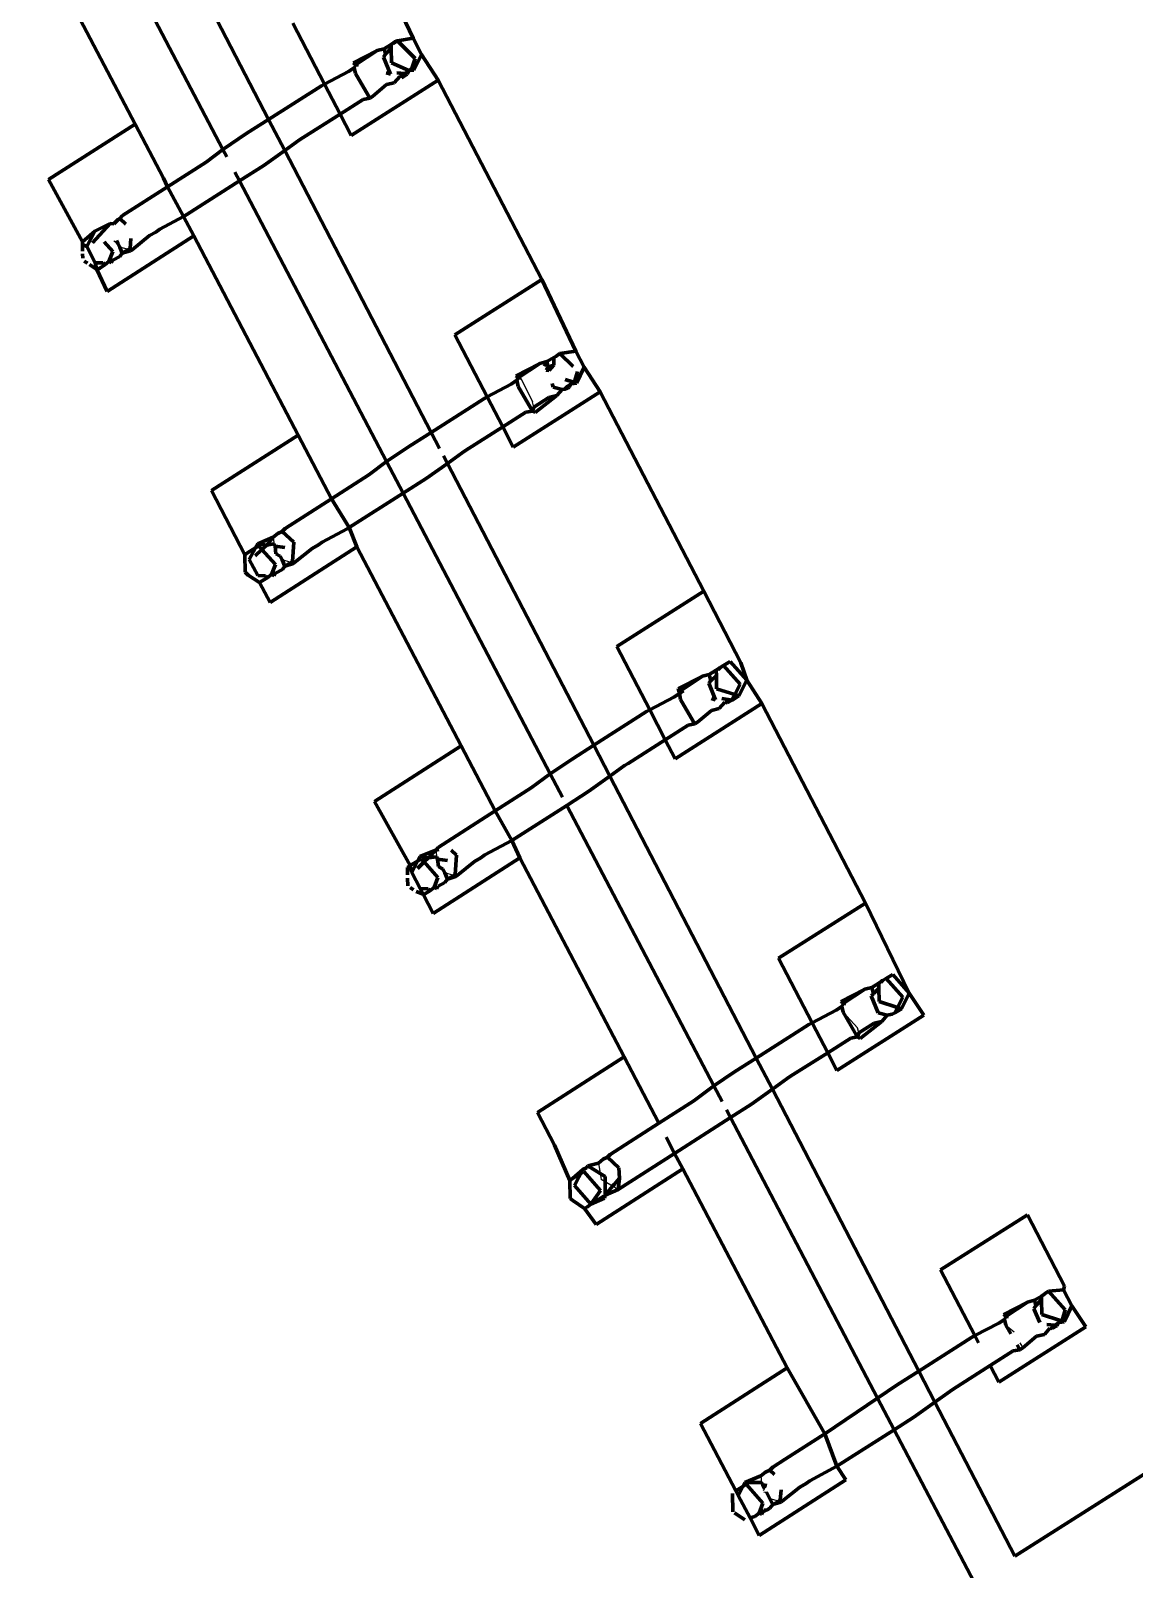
# Model space of a CAD drawing. Header units: millimetres. Extents: x 4307 to 31003, y 2809 to 20009.
# Drawn here: x 10347.15 to 10363.33, y 8554.25 to 8576.82 of the extents above; entities that cross this region are included whole.
import ezdxf

# ---------------------------------------------------------------- set-up
doc = ezdxf.new("R2010")
doc.units = ezdxf.units.MM
doc.layers.add('ProfileEdges', color=7, linetype='Continuous')

msp = doc.modelspace()

# ---------------------------------------------------------------- linework, layer by layer
for p, q in [((10352.102, 8575.861), (10352.16, 8575.854)), ((10348.424, 8573.698), (10348.364, 8573.733)), ((10348.583, 8573.607), (10348.452, 8573.644)), ((10348.611, 8573.591), (10348.583, 8573.607)), ((10354.337, 8571.723), (10354.507, 8571.373)), ((10354.525, 8571.296), (10354.507, 8571.373)), ((10354.486, 8571.272), (10354.525, 8571.296)), ((10350.705, 8569.388), (10350.709, 8569.363)), ((10350.709, 8569.363), (10350.713, 8569.292)), ((10350.968, 8569.018), (10350.837, 8569.055)), ((10350.995, 8569.002), (10350.968, 8569.018)), ((10356.646, 8567.168), (10356.685, 8567.143)), ((10356.871, 8566.682), (10356.929, 8566.676)), ((10353.089, 8564.799), (10353.093, 8564.774)), ((10353.093, 8564.774), (10353.097, 8564.703)), ((10353.352, 8564.429), (10353.221, 8564.466)), ((10353.379, 8564.413), (10353.352, 8564.429)), ((10359.065, 8562.422), (10359.276, 8562.195)), ((10359.255, 8562.093), (10359.294, 8562.118)), ((10359.294, 8562.118), (10359.276, 8562.195)), ((10355.474, 8560.21), (10355.498, 8560.058)), ((10355.498, 8560.058), (10355.512, 8559.968)), ((10355.572, 8559.934), (10355.512, 8559.968)), ((10355.683, 8559.87), (10355.572, 8559.934)), ((10355.764, 8559.824), (10355.683, 8559.87)), ((10361.449, 8557.833), (10361.573, 8557.736)), ((10361.658, 8557.574), (10361.698, 8557.498)), ((10357.858, 8555.621), (10357.866, 8555.525)), ((10357.912, 8555.435), (10357.892, 8555.405)), ((10357.94, 8555.382), (10357.901, 8555.376)), ((10358.121, 8555.25), (10357.99, 8555.287)), ((10358.148, 8555.235), (10358.121, 8555.25))]:
    msp.add_line(p, q)
at = {"layer": 'ProfileEdges', "lineweight": 211}
for p, q in [((10427.128, 8596.113), (10361.584, 8554.444)), ((10348.489, 8579.65), (10350.636, 8575.516)), ((10349.967, 8575.076), (10347.809, 8579.193)), ((10348.679, 8575.449), (10347.148, 8578.37)), ((10352.268, 8577.738), (10352.758, 8576.706)), ((10351.457, 8576.035), (10350.993, 8576.928)), ((10352.231, 8576.528), (10351.877, 8576.346)), ((10352.231, 8576.528), (10351.916, 8576.322)), ((10352.332, 8576.554), (10352.231, 8576.528)), ((10352.332, 8576.554), (10352.434, 8576.616)), ((10352.352, 8576.476), (10352.332, 8576.554)), ((10352.435, 8576.562), (10352.352, 8576.476)), ((10352.489, 8576.653), (10352.434, 8576.616)), ((10352.435, 8576.562), (10352.434, 8576.616)), ((10352.439, 8576.345), (10352.435, 8576.562)), ((10352.463, 8576.629), (10352.526, 8576.671)), ((10352.526, 8576.671), (10352.489, 8576.653)), ((10352.758, 8576.706), (10352.526, 8576.671)), ((10352.785, 8576.412), (10352.526, 8576.671)), ((10352.881, 8576.47), (10352.758, 8576.706)), ((10351.877, 8576.346), (10351.916, 8576.322)), ((10351.916, 8576.322), (10351.893, 8576.274)), ((10351.953, 8576.312), (10351.916, 8576.322)), ((10352.352, 8576.476), (10352.324, 8576.428)), ((10352.425, 8576.181), (10352.324, 8576.428)), ((10352.439, 8576.345), (10352.695, 8576.234)), ((10352.785, 8576.412), (10352.739, 8576.262)), ((10352.881, 8576.47), (10352.767, 8576.239)), ((10352.881, 8576.47), (10353.123, 8576.094)), ((10351.457, 8576.035), (10351.809, 8576.221)), ((10351.893, 8576.274), (10351.809, 8576.221)), ((10353.123, 8576.094), (10351.848, 8575.283)), ((10351.912, 8576.19), (10351.893, 8576.274)), ((10351.912, 8576.19), (10352.102, 8575.861)), ((10352.363, 8576.202), (10352.425, 8576.181)), ((10352.559, 8576.146), (10352.478, 8576.055)), ((10352.638, 8576.188), (10352.516, 8576.2)), ((10352.667, 8576.179), (10352.559, 8576.146)), ((10352.587, 8576.128), (10352.667, 8576.179)), ((10352.695, 8576.234), (10352.638, 8576.188)), ((10352.667, 8576.179), (10352.638, 8576.188)), ((10352.695, 8576.234), (10352.667, 8576.179)), ((10352.739, 8576.262), (10352.695, 8576.234)), ((10352.695, 8576.234), (10352.767, 8576.239)), ((10353.123, 8576.094), (10354.643, 8573.167)), ((10351.41, 8576.009), (10350.636, 8575.516)), ((10351.41, 8576.009), (10351.457, 8576.035)), ((10351.685, 8575.596), (10351.457, 8576.035)), ((10352.102, 8575.861), (10352.121, 8575.828)), ((10352.121, 8575.828), (10352.16, 8575.854)), ((10352.365, 8576.028), (10352.16, 8575.854)), ((10352.365, 8576.028), (10352.478, 8576.055)), ((10352.023, 8575.811), (10351.685, 8575.596)), ((10352.121, 8575.828), (10352.023, 8575.811)), ((10348.679, 8575.449), (10347.407, 8574.633)), ((10349.095, 8574.656), (10348.679, 8575.449)), ((10350.636, 8575.516), (10350.318, 8575.314)), ((10350.636, 8575.516), (10350.873, 8575.06)), ((10351.685, 8575.596), (10351.141, 8575.251)), ((10351.848, 8575.283), (10351.685, 8575.596)), ((10350.318, 8575.314), (10349.967, 8575.076)), ((10350.873, 8575.06), (10351.09, 8575.217)), ((10351.141, 8575.251), (10351.09, 8575.217)), ((10349.967, 8575.076), (10349.722, 8574.891)), ((10350.023, 8574.969), (10349.967, 8575.076)), ((10350.565, 8574.841), (10350.873, 8575.06)), ((10350.873, 8575.06), (10353.021, 8570.927)), ((10349.722, 8574.891), (10349.152, 8574.527)), ((10350.209, 8574.614), (10350.141, 8574.745)), ((10350.565, 8574.841), (10350.209, 8574.614)), ((10347.904, 8573.721), (10347.407, 8574.633)), ((10349.152, 8574.527), (10348.493, 8574.105)), ((10349.095, 8574.656), (10349.152, 8574.527)), ((10349.152, 8574.527), (10349.389, 8574.094)), ((10350.209, 8574.614), (10349.435, 8574.12)), ((10352.368, 8570.497), (10350.209, 8574.614)), ((10348.43, 8574.047), (10348.364, 8573.987)), ((10348.43, 8574.047), (10348.453, 8574.062)), ((10348.493, 8574.105), (10348.453, 8574.062)), ((10348.543, 8573.978), (10348.453, 8574.062)), ((10349.039, 8573.907), (10349.389, 8574.094)), ((10349.389, 8574.094), (10349.435, 8574.12)), ((10349.389, 8574.094), (10349.539, 8573.809)), ((10348.085, 8573.876), (10347.904, 8573.721)), ((10347.969, 8573.651), (10348.085, 8573.876)), ((10348.054, 8573.707), (10348.314, 8573.989)), ((10348.085, 8573.876), (10348.314, 8573.989)), ((10348.314, 8573.989), (10348.364, 8573.987)), ((10348.89, 8573.813), (10348.633, 8573.606)), ((10348.982, 8573.865), (10348.89, 8573.813)), ((10349.039, 8573.907), (10348.982, 8573.865)), ((10347.905, 8573.684), (10347.904, 8573.721)), ((10347.907, 8573.582), (10347.905, 8573.684)), ((10347.969, 8573.651), (10347.905, 8573.684)), ((10347.969, 8573.651), (10348.092, 8573.415)), ((10348.351, 8573.577), (10348.224, 8573.72)), ((10348.267, 8572.993), (10349.539, 8573.809)), ((10348.424, 8573.698), (10348.403, 8573.739)), ((10348.452, 8573.644), (10348.424, 8573.698)), ((10348.452, 8573.644), (10348.49, 8573.553)), ((10348.49, 8573.553), (10348.583, 8573.607)), ((10348.49, 8573.553), (10348.611, 8573.591)), ((10348.583, 8573.607), (10348.604, 8573.623)), ((10348.604, 8573.623), (10348.617, 8573.771)), ((10348.611, 8573.591), (10348.604, 8573.623)), ((10348.633, 8573.606), (10348.611, 8573.591)), ((10349.539, 8573.809), (10351.07, 8570.888)), ((10347.909, 8573.483), (10347.908, 8573.543)), ((10347.933, 8573.437), (10347.978, 8573.406)), ((10348.007, 8573.387), (10348.117, 8573.313)), ((10348.206, 8573.413), (10348.092, 8573.415)), ((10348.117, 8573.313), (10348.092, 8573.415)), ((10348.232, 8573.384), (10348.16, 8573.336)), ((10348.232, 8573.384), (10348.206, 8573.413)), ((10348.232, 8573.384), (10348.295, 8573.431)), ((10348.295, 8573.431), (10348.351, 8573.577)), ((10348.353, 8573.45), (10348.295, 8573.431)), ((10348.295, 8573.431), (10348.333, 8573.411)), ((10348.353, 8573.45), (10348.333, 8573.411)), ((10348.353, 8573.45), (10348.453, 8573.505)), ((10348.49, 8573.553), (10348.453, 8573.505)), ((10348.117, 8573.313), (10348.16, 8573.336)), ((10348.267, 8572.993), (10348.117, 8573.313)), ((10353.368, 8572.356), (10354.643, 8573.167)), ((10354.643, 8573.167), (10355.142, 8572.117)), ((10353.841, 8571.446), (10353.368, 8572.356)), ((10354.819, 8572.027), (10354.717, 8571.964)), ((10354.847, 8572.04), (10354.819, 8572.027)), ((10354.821, 8571.913), (10354.819, 8572.027)), ((10354.847, 8572.04), (10354.91, 8572.081)), ((10355.142, 8572.117), (10354.91, 8572.081)), ((10355.106, 8571.894), (10354.91, 8572.081)), ((10355.265, 8571.881), (10355.142, 8572.117)), ((10354.615, 8571.939), (10354.261, 8571.757)), ((10354.301, 8571.733), (10354.615, 8571.939)), ((10354.717, 8571.964), (10354.615, 8571.939)), ((10354.678, 8571.897), (10354.717, 8571.964)), ((10354.736, 8571.886), (10354.708, 8571.839)), ((10354.75, 8571.832), (10354.708, 8571.839)), ((10354.717, 8571.964), (10354.736, 8571.886)), ((10354.821, 8571.913), (10354.736, 8571.886)), ((10354.736, 8571.886), (10354.75, 8571.832)), ((10354.821, 8571.913), (10354.75, 8571.832)), ((10355.123, 8571.673), (10355.168, 8571.82)), ((10355.265, 8571.881), (10355.151, 8571.65)), ((10355.265, 8571.881), (10355.498, 8571.523)), ((10353.841, 8571.446), (10354.193, 8571.632)), ((10354.193, 8571.632), (10354.276, 8571.692)), ((10354.301, 8571.733), (10354.261, 8571.757)), ((10354.301, 8571.733), (10354.276, 8571.692)), ((10354.276, 8571.692), (10354.296, 8571.6)), ((10354.296, 8571.6), (10354.486, 8571.272)), ((10354.301, 8571.733), (10354.337, 8571.723)), ((10354.797, 8571.641), (10354.809, 8571.592)), ((10354.944, 8571.557), (10354.809, 8571.592)), ((10354.862, 8571.466), (10354.944, 8571.557)), ((10354.982, 8571.561), (10354.944, 8571.557)), ((10355.022, 8571.599), (10354.982, 8571.561)), ((10354.982, 8571.561), (10355.051, 8571.59)), ((10354.984, 8571.704), (10355.092, 8571.669)), ((10355.076, 8571.638), (10355.022, 8571.599)), ((10355.051, 8571.59), (10355.022, 8571.599)), ((10355.051, 8571.59), (10355.076, 8571.638)), ((10355.123, 8571.673), (10355.076, 8571.638)), ((10355.151, 8571.65), (10355.076, 8571.638)), ((10355.092, 8571.669), (10355.123, 8571.673)), ((10355.123, 8571.673), (10355.151, 8571.65)), ((10353.794, 8571.42), (10353.021, 8570.927)), ((10353.794, 8571.42), (10353.841, 8571.446)), ((10353.841, 8571.446), (10354.07, 8571.007)), ((10355.498, 8571.523), (10354.223, 8570.712)), ((10354.749, 8571.438), (10354.525, 8571.296)), ((10354.544, 8571.216), (10354.862, 8571.466)), ((10354.749, 8571.438), (10354.862, 8571.466)), ((10357.018, 8568.596), (10355.498, 8571.523)), ((10354.407, 8571.221), (10354.07, 8571.007)), ((10354.505, 8571.239), (10354.407, 8571.221)), ((10354.486, 8571.272), (10354.505, 8571.239)), ((10354.525, 8571.296), (10354.505, 8571.239)), ((10354.505, 8571.239), (10354.544, 8571.216)), ((10351.07, 8570.888), (10349.798, 8570.072)), ((10351.56, 8569.953), (10351.07, 8570.888)), ((10353.021, 8570.927), (10352.703, 8570.725)), ((10353.021, 8570.927), (10353.143, 8570.691)), ((10354.07, 8571.007), (10353.525, 8570.662)), ((10354.223, 8570.712), (10354.07, 8571.007)), ((10352.703, 8570.725), (10352.368, 8570.497)), ((10353.525, 8570.662), (10353.474, 8570.628)), ((10352.368, 8570.497), (10352.106, 8570.302)), ((10352.61, 8570.035), (10352.368, 8570.497)), ((10352.949, 8570.252), (10353.258, 8570.471)), ((10353.201, 8570.581), (10353.258, 8570.471)), ((10353.258, 8570.471), (10353.474, 8570.628)), ((10353.258, 8570.471), (10355.405, 8566.338)), ((10352.106, 8570.302), (10351.56, 8569.953)), ((10352.949, 8570.252), (10352.61, 8570.035)), ((10350.288, 8569.132), (10349.798, 8570.072)), ((10352.61, 8570.035), (10351.82, 8569.53)), ((10354.768, 8565.919), (10352.61, 8570.035)), ((10350.878, 8569.515), (10351.56, 8569.953)), ((10351.56, 8569.953), (10351.82, 8569.53)), ((10351.791, 8569.514), (10351.82, 8569.53)), ((10351.82, 8569.53), (10351.93, 8569.248)), ((10350.705, 8569.388), (10350.476, 8569.292)), ((10350.611, 8569.274), (10350.705, 8569.388)), ((10350.705, 8569.388), (10350.774, 8569.444)), ((10350.774, 8569.444), (10350.837, 8569.473)), ((10350.837, 8569.473), (10350.878, 8569.515)), ((10351.007, 8569.316), (10350.837, 8569.473)), ((10350.988, 8569.034), (10351.007, 8569.316)), ((10351.423, 8569.318), (10351.367, 8569.276)), ((10351.423, 8569.318), (10351.791, 8569.514)), ((10350.328, 8569.162), (10350.288, 8569.132)), ((10350.294, 8568.875), (10350.288, 8569.132)), ((10350.328, 8569.162), (10350.444, 8569.232)), ((10350.353, 8569.061), (10350.444, 8569.232)), ((10350.438, 8569.118), (10350.539, 8569.209)), ((10350.444, 8569.232), (10350.476, 8569.292)), ((10350.444, 8569.232), (10350.492, 8569.263)), ((10350.476, 8569.292), (10350.611, 8569.274)), ((10350.492, 8569.263), (10350.539, 8569.209)), ((10350.539, 8569.209), (10350.611, 8569.274)), ((10350.539, 8569.209), (10350.735, 8568.987)), ((10350.611, 8569.274), (10350.713, 8569.292)), ((10351.93, 8569.248), (10350.658, 8568.432)), ((10350.713, 8569.292), (10350.731, 8569.258)), ((10350.731, 8569.258), (10350.874, 8569.238)), ((10350.743, 8569.147), (10350.731, 8569.258)), ((10350.808, 8569.109), (10350.743, 8569.147)), ((10350.837, 8569.055), (10350.808, 8569.109)), ((10351.274, 8569.224), (10351.018, 8569.016)), ((10351.367, 8569.276), (10351.274, 8569.224)), ((10353.461, 8566.328), (10351.93, 8569.248)), ((10350.294, 8568.875), (10350.338, 8568.834)), ((10350.353, 8569.061), (10350.476, 8568.826)), ((10350.679, 8568.842), (10350.735, 8568.987)), ((10350.738, 8568.861), (10350.679, 8568.842)), ((10350.738, 8568.861), (10350.717, 8568.822)), ((10350.738, 8568.861), (10350.838, 8568.916)), ((10350.837, 8569.055), (10350.874, 8568.964)), ((10350.874, 8568.964), (10350.838, 8568.916)), ((10350.874, 8568.964), (10350.968, 8569.018)), ((10350.874, 8568.964), (10350.995, 8569.002)), ((10350.968, 8569.018), (10350.988, 8569.034)), ((10350.995, 8569.002), (10350.988, 8569.034)), ((10351.018, 8569.016), (10350.995, 8569.002)), ((10350.502, 8568.724), (10350.338, 8568.834)), ((10350.59, 8568.824), (10350.476, 8568.826)), ((10350.544, 8568.747), (10350.502, 8568.724)), ((10350.658, 8568.432), (10350.502, 8568.724)), ((10350.616, 8568.795), (10350.544, 8568.747)), ((10350.616, 8568.795), (10350.59, 8568.824)), ((10350.616, 8568.795), (10350.679, 8568.842)), ((10350.717, 8568.822), (10350.679, 8568.842)), ((10355.743, 8567.785), (10357.018, 8568.596)), ((10357.018, 8568.596), (10357.563, 8567.547)), ((10356.226, 8566.857), (10355.743, 8567.785)), ((10357.309, 8567.507), (10357.257, 8567.475)), ((10357.407, 8567.567), (10357.309, 8567.507)), ((10357.309, 8567.507), (10357.553, 8567.234)), ((10357.649, 8567.292), (10357.407, 8567.567)), ((10357.563, 8567.547), (10357.649, 8567.292)), ((10356.646, 8567.168), (10356.999, 8567.349)), ((10356.685, 8567.143), (10356.999, 8567.349)), ((10357.101, 8567.375), (10356.999, 8567.349)), ((10357.092, 8567.25), (10357.124, 8567.282)), ((10357.101, 8567.375), (10357.203, 8567.438)), ((10357.101, 8567.375), (10357.124, 8567.282)), ((10357.124, 8567.282), (10357.204, 8567.363)), ((10357.257, 8567.475), (10357.203, 8567.438)), ((10357.203, 8567.438), (10357.204, 8567.363)), ((10357.204, 8567.363), (10357.208, 8567.167)), ((10357.257, 8567.475), (10357.232, 8567.45)), ((10357.535, 8567.061), (10357.649, 8567.292)), ((10357.649, 8567.292), (10357.873, 8566.951)), ((10356.226, 8566.857), (10356.578, 8567.042)), ((10356.662, 8567.096), (10356.578, 8567.042)), ((10356.662, 8567.096), (10356.646, 8567.168)), ((10356.685, 8567.143), (10356.662, 8567.096)), ((10356.721, 8567.134), (10356.662, 8567.096)), ((10356.68, 8567.011), (10356.662, 8567.096)), ((10357.092, 8567.25), (10357.193, 8567.003)), ((10357.208, 8567.167), (10357.476, 8567.08)), ((10357.436, 8567), (10357.476, 8567.08)), ((10357.436, 8567), (10357.535, 8567.061)), ((10357.476, 8567.08), (10357.553, 8567.234)), ((10357.476, 8567.08), (10357.535, 8567.061)), ((10356.178, 8566.831), (10355.405, 8566.338)), ((10356.178, 8566.831), (10356.226, 8566.857)), ((10356.454, 8566.418), (10356.226, 8566.857)), ((10357.873, 8566.951), (10356.598, 8566.141)), ((10356.68, 8567.011), (10356.871, 8566.682)), ((10357.134, 8566.849), (10356.929, 8566.676)), ((10357.132, 8567.024), (10357.193, 8567.003)), ((10357.134, 8566.849), (10357.246, 8566.877)), ((10357.328, 8566.968), (10357.246, 8566.877)), ((10357.436, 8567), (10357.285, 8567.022)), ((10357.361, 8566.961), (10357.328, 8566.968)), ((10357.361, 8566.961), (10357.436, 8567)), ((10359.393, 8564.024), (10357.873, 8566.951)), ((10356.454, 8566.418), (10356.791, 8566.632)), ((10356.89, 8566.65), (10356.791, 8566.632)), ((10356.871, 8566.682), (10356.89, 8566.65)), ((10356.929, 8566.676), (10356.89, 8566.65)), ((10355.909, 8566.072), (10356.454, 8566.418)), ((10356.598, 8566.141), (10356.454, 8566.418)), ((10353.461, 8566.328), (10352.189, 8565.512)), ((10353.461, 8566.328), (10353.961, 8565.374)), ((10355.405, 8566.338), (10355.087, 8566.135)), ((10355.405, 8566.338), (10355.642, 8565.882)), ((10354.49, 8565.712), (10354.768, 8565.919)), ((10354.768, 8565.919), (10355.087, 8566.135)), ((10354.948, 8565.576), (10354.768, 8565.919)), ((10355.642, 8565.882), (10355.859, 8566.039)), ((10355.859, 8566.039), (10355.909, 8566.072)), ((10354.49, 8565.712), (10353.961, 8565.374)), ((10355.333, 8565.662), (10355.642, 8565.882)), ((10355.642, 8565.882), (10357.789, 8561.749)), ((10352.712, 8564.573), (10352.189, 8565.512)), ((10355.011, 8565.456), (10355.333, 8565.662)), ((10353.123, 8564.837), (10353.961, 8565.374)), ((10353.961, 8565.374), (10354.204, 8564.941)), ((10354.204, 8564.941), (10355.011, 8565.456)), ((10357.169, 8561.341), (10355.011, 8565.456)), ((10352.855, 8564.705), (10353.089, 8564.799)), ((10352.98, 8564.688), (10353.089, 8564.799)), ((10353.089, 8564.799), (10353.123, 8564.837)), ((10353.132, 8564.809), (10353.089, 8564.799)), ((10353.391, 8564.727), (10353.312, 8564.8)), ((10353.807, 8564.729), (10354.204, 8564.941)), ((10354.204, 8564.941), (10354.321, 8564.687)), ((10352.712, 8564.573), (10352.673, 8564.543)), ((10352.712, 8564.573), (10352.821, 8564.639)), ((10352.737, 8564.472), (10352.712, 8564.573)), ((10352.737, 8564.472), (10352.821, 8564.639)), ((10352.821, 8564.639), (10352.855, 8564.705)), ((10352.821, 8564.639), (10352.876, 8564.674)), ((10352.918, 8564.626), (10352.822, 8564.528)), ((10352.855, 8564.705), (10352.98, 8564.688)), ((10352.918, 8564.626), (10352.876, 8564.674)), ((10352.98, 8564.688), (10352.918, 8564.626)), ((10353.12, 8564.398), (10352.918, 8564.626)), ((10352.98, 8564.688), (10353.097, 8564.703)), ((10354.321, 8564.687), (10353.05, 8563.871)), ((10353.115, 8564.669), (10353.097, 8564.703)), ((10353.258, 8564.649), (10353.115, 8564.669)), ((10353.127, 8564.558), (10353.115, 8564.669)), ((10353.372, 8564.444), (10353.391, 8564.727)), ((10353.658, 8564.635), (10353.402, 8564.427)), ((10353.751, 8564.687), (10353.658, 8564.635)), ((10353.807, 8564.729), (10353.751, 8564.687)), ((10354.321, 8564.687), (10355.853, 8561.767)), ((10352.673, 8564.543), (10352.675, 8564.436)), ((10352.676, 8564.388), (10352.678, 8564.274)), ((10352.737, 8564.472), (10352.86, 8564.236)), ((10353.064, 8564.252), (10353.12, 8564.398)), ((10353.193, 8564.52), (10353.127, 8564.558)), ((10353.221, 8564.466), (10353.193, 8564.52)), ((10353.221, 8564.466), (10353.259, 8564.374)), ((10353.259, 8564.374), (10353.222, 8564.327)), ((10353.259, 8564.374), (10353.352, 8564.429)), ((10353.259, 8564.374), (10353.379, 8564.413)), ((10353.352, 8564.429), (10353.372, 8564.444)), ((10353.379, 8564.413), (10353.372, 8564.444)), ((10353.402, 8564.427), (10353.379, 8564.413)), ((10352.714, 8564.25), (10352.764, 8564.217)), ((10352.799, 8564.193), (10352.902, 8564.153)), ((10352.975, 8564.234), (10352.86, 8564.236)), ((10352.902, 8564.153), (10352.86, 8564.236)), ((10352.902, 8564.153), (10352.929, 8564.158)), ((10353.05, 8563.871), (10352.902, 8564.153)), ((10353, 8564.205), (10352.929, 8564.158)), ((10353, 8564.205), (10352.975, 8564.234)), ((10353, 8564.205), (10353.064, 8564.252)), ((10353.064, 8564.252), (10353.102, 8564.232)), ((10353.122, 8564.272), (10353.102, 8564.232)), ((10353.122, 8564.272), (10353.222, 8564.327)), ((10359.393, 8564.024), (10358.118, 8563.214)), ((10359.393, 8564.024), (10360.033, 8562.703)), ((10358.61, 8562.268), (10358.118, 8563.214)), ((10359.384, 8562.76), (10359.03, 8562.579)), ((10359.069, 8562.554), (10359.384, 8562.76)), ((10359.485, 8562.786), (10359.384, 8562.76)), ((10359.587, 8562.848), (10359.485, 8562.786)), ((10359.485, 8562.786), (10359.508, 8562.693)), ((10359.508, 8562.693), (10359.589, 8562.773)), ((10359.642, 8562.886), (10359.587, 8562.848)), ((10359.587, 8562.848), (10359.589, 8562.773)), ((10359.589, 8562.773), (10359.592, 8562.578)), ((10359.642, 8562.886), (10359.616, 8562.861)), ((10359.642, 8562.886), (10359.694, 8562.918)), ((10359.791, 8562.977), (10359.694, 8562.918)), ((10359.938, 8562.645), (10359.694, 8562.918)), ((10360.033, 8562.703), (10359.791, 8562.977)), ((10359.069, 8562.554), (10359.03, 8562.579)), ((10359.069, 8562.554), (10359.046, 8562.507)), ((10359.105, 8562.545), (10359.069, 8562.554)), ((10359.477, 8562.661), (10359.508, 8562.693)), ((10359.477, 8562.661), (10359.578, 8562.413)), ((10359.592, 8562.578), (10359.86, 8562.491)), ((10359.938, 8562.645), (10359.86, 8562.491)), ((10359.92, 8562.472), (10360.033, 8562.703)), ((10360.033, 8562.703), (10360.248, 8562.38)), ((10358.61, 8562.268), (10358.962, 8562.453)), ((10359.046, 8562.507), (10358.962, 8562.453)), ((10360.248, 8562.38), (10358.973, 8561.569)), ((10359.046, 8562.507), (10359.065, 8562.422)), ((10359.065, 8562.422), (10359.255, 8562.093)), ((10359.578, 8562.413), (10359.712, 8562.379)), ((10359.712, 8562.379), (10359.631, 8562.288)), ((10359.712, 8562.379), (10359.782, 8562.395)), ((10359.82, 8562.411), (10359.782, 8562.395)), ((10359.86, 8562.491), (10359.82, 8562.411)), ((10359.82, 8562.411), (10359.92, 8562.472)), ((10359.86, 8562.491), (10359.92, 8562.472)), ((10358.562, 8562.241), (10357.789, 8561.749)), ((10358.562, 8562.241), (10358.61, 8562.268)), ((10358.61, 8562.268), (10358.838, 8561.828)), ((10359.255, 8562.093), (10359.274, 8562.06)), ((10359.294, 8562.118), (10359.274, 8562.06)), ((10359.518, 8562.26), (10359.294, 8562.118)), ((10359.631, 8562.288), (10359.313, 8562.038)), ((10359.518, 8562.26), (10359.631, 8562.288)), ((10358.838, 8561.828), (10359.176, 8562.043)), ((10359.274, 8562.06), (10359.176, 8562.043)), ((10359.274, 8562.06), (10359.313, 8562.038)), ((10355.853, 8561.767), (10354.581, 8560.951)), ((10356.362, 8560.795), (10355.853, 8561.767)), ((10357.789, 8561.749), (10357.471, 8561.546)), ((10357.789, 8561.749), (10358.026, 8561.293)), ((10358.294, 8561.483), (10358.838, 8561.828)), ((10358.973, 8561.569), (10358.838, 8561.828)), ((10357.471, 8561.546), (10357.169, 8561.341)), ((10358.243, 8561.45), (10358.026, 8561.293)), ((10358.243, 8561.45), (10358.294, 8561.483)), ((10357.169, 8561.341), (10356.875, 8561.123)), ((10357.287, 8561.114), (10357.169, 8561.341)), ((10358.026, 8561.293), (10357.718, 8561.073)), ((10358.026, 8561.293), (10360.174, 8557.16)), ((10354.832, 8560.472), (10354.581, 8560.951)), ((10356.875, 8561.123), (10356.362, 8560.795)), ((10357.411, 8560.878), (10357.352, 8560.991)), ((10357.411, 8560.878), (10357.718, 8561.073)), ((10355.646, 8560.337), (10356.362, 8560.795)), ((10356.588, 8560.352), (10357.411, 8560.878)), ((10359.569, 8556.763), (10357.411, 8560.878)), ((10356.469, 8560.591), (10356.588, 8560.352)), ((10355.057, 8559.954), (10354.832, 8560.472)), ((10355.543, 8560.265), (10355.606, 8560.294)), ((10355.606, 8560.294), (10355.646, 8560.337)), ((10355.775, 8560.138), (10355.606, 8560.294)), ((10355.764, 8559.824), (10356.588, 8560.352)), ((10356.588, 8560.352), (10356.713, 8560.126)), ((10355.244, 8560.114), (10355.096, 8559.984)), ((10355.096, 8559.984), (10355.26, 8560.085)), ((10355.121, 8559.883), (10355.244, 8560.114)), ((10355.244, 8560.114), (10355.3, 8560.142)), ((10355.26, 8560.085), (10355.504, 8559.809)), ((10355.3, 8560.142), (10355.318, 8560.168)), ((10355.474, 8560.21), (10355.318, 8560.168)), ((10355.318, 8560.168), (10355.498, 8560.058)), ((10356.713, 8560.126), (10355.441, 8559.31)), ((10355.474, 8560.21), (10355.543, 8560.265)), ((10355.498, 8560.058), (10355.572, 8560.013)), ((10355.781, 8559.987), (10355.775, 8560.138)), ((10356.713, 8560.126), (10358.244, 8557.206)), ((10355.096, 8559.984), (10355.057, 8559.954)), ((10355.062, 8559.692), (10355.057, 8559.954)), ((10355.121, 8559.883), (10355.365, 8559.609)), ((10355.572, 8559.934), (10355.572, 8560.013)), ((10355.574, 8559.741), (10355.572, 8559.934)), ((10355.683, 8559.87), (10355.574, 8559.741)), ((10355.574, 8559.741), (10355.764, 8559.824)), ((10355.703, 8559.895), (10355.683, 8559.87)), ((10355.781, 8559.987), (10355.703, 8559.895)), ((10355.764, 8559.824), (10355.781, 8559.987)), ((10355.062, 8559.732), (10355.062, 8559.692)), ((10355.062, 8559.692), (10355.098, 8559.661)), ((10355.27, 8559.545), (10355.098, 8559.661)), ((10355.365, 8559.609), (10355.313, 8559.568)), ((10355.365, 8559.609), (10355.504, 8559.809)), ((10355.553, 8559.726), (10355.365, 8559.609)), ((10355.365, 8559.609), (10355.565, 8559.695)), ((10355.565, 8559.695), (10355.574, 8559.741)), ((10355.313, 8559.568), (10355.27, 8559.545)), ((10355.441, 8559.31), (10355.27, 8559.545)), ((10361.768, 8559.453), (10360.493, 8558.642)), ((10362.313, 8558.404), (10361.768, 8559.453)), ((10360.994, 8557.679), (10360.493, 8558.642)), ((10361.972, 8558.259), (10361.869, 8558.197)), ((10362.026, 8558.297), (10361.972, 8558.259)), ((10361.972, 8558.204), (10361.972, 8558.259)), ((10362, 8558.272), (10362.026, 8558.297)), ((10362.026, 8558.297), (10362.078, 8558.329)), ((10362.295, 8558.349), (10362.078, 8558.329)), ((10362.078, 8558.329), (10362.322, 8558.055)), ((10362.313, 8558.404), (10362.295, 8558.349)), ((10362.418, 8558.114), (10362.295, 8558.349)), ((10361.414, 8557.99), (10361.768, 8558.171)), ((10361.768, 8558.171), (10361.453, 8557.965)), ((10361.869, 8558.197), (10361.768, 8558.171)), ((10361.889, 8558.119), (10361.861, 8558.071)), ((10361.95, 8557.873), (10361.861, 8558.071)), ((10361.889, 8558.119), (10361.869, 8558.197)), ((10361.972, 8558.204), (10361.889, 8558.119)), ((10361.976, 8557.989), (10361.972, 8558.204)), ((10362.322, 8558.055), (10362.276, 8557.906)), ((10362.418, 8558.114), (10362.304, 8557.883)), ((10362.418, 8558.114), (10362.623, 8557.809)), ((10360.994, 8557.679), (10361.346, 8557.864)), ((10361.43, 8557.917), (10361.346, 8557.864)), ((10361.348, 8556.998), (10362.623, 8557.809)), ((10361.414, 8557.99), (10361.453, 8557.965)), ((10361.453, 8557.965), (10361.43, 8557.917)), ((10361.449, 8557.833), (10361.43, 8557.917)), ((10361.449, 8557.833), (10361.523, 8557.705)), ((10361.49, 8557.955), (10361.453, 8557.965)), ((10361.976, 8557.989), (10362.245, 8557.902)), ((10362.097, 8557.79), (10362.015, 8557.698)), ((10362.054, 8557.844), (10362.176, 8557.831)), ((10362.13, 8557.783), (10362.097, 8557.79)), ((10362.176, 8557.831), (10362.13, 8557.783)), ((10362.13, 8557.783), (10362.204, 8557.822)), ((10362.229, 8557.871), (10362.176, 8557.831)), ((10362.176, 8557.831), (10362.204, 8557.822)), ((10362.229, 8557.871), (10362.204, 8557.822)), ((10362.276, 8557.906), (10362.229, 8557.871)), ((10362.304, 8557.883), (10362.229, 8557.871)), ((10362.245, 8557.902), (10362.276, 8557.906)), ((10362.276, 8557.906), (10362.304, 8557.883)), ((10360.947, 8557.652), (10360.174, 8557.16)), ((10360.947, 8557.652), (10360.994, 8557.679)), ((10361.049, 8557.574), (10360.994, 8557.679)), ((10361.902, 8557.671), (10361.698, 8557.498)), ((10362.015, 8557.698), (10361.902, 8557.671)), ((10361.56, 8557.454), (10361.222, 8557.24)), ((10361.658, 8557.471), (10361.56, 8557.454)), ((10361.617, 8557.543), (10361.658, 8557.471)), ((10361.658, 8557.471), (10361.698, 8557.498)), ((10358.244, 8557.206), (10356.972, 8556.39)), ((10358.244, 8557.206), (10358.796, 8556.238)), ((10360.174, 8557.16), (10359.855, 8556.957)), ((10360.174, 8557.16), (10360.411, 8556.704)), ((10361.222, 8557.24), (10360.678, 8556.894)), ((10361.348, 8556.998), (10361.222, 8557.24)), ((10359.569, 8556.763), (10359.855, 8556.957)), ((10360.678, 8556.894), (10360.627, 8556.86)), ((10358.796, 8556.238), (10359.569, 8556.763)), ((10359.812, 8556.299), (10359.569, 8556.763)), ((10360.102, 8556.484), (10360.411, 8556.704)), ((10360.411, 8556.704), (10360.627, 8556.86)), ((10360.411, 8556.704), (10361.584, 8554.444)), ((10360.102, 8556.484), (10359.812, 8556.299)), ((10357.488, 8555.405), (10356.972, 8556.39)), ((10358.796, 8556.238), (10358.214, 8555.865)), ((10358.796, 8556.238), (10358.973, 8555.763)), ((10359.812, 8556.299), (10358.973, 8555.763)), ((10360.985, 8554.062), (10359.812, 8556.299)), ((10358.031, 8555.748), (10358.214, 8555.865)), ((10358.576, 8555.55), (10358.973, 8555.763)), ((10358.973, 8555.763), (10359.104, 8555.565)), ((10357.624, 8555.527), (10357.858, 8555.621)), ((10359.104, 8555.565), (10357.832, 8554.749)), ((10357.927, 8555.676), (10357.858, 8555.621)), ((10357.99, 8555.705), (10357.927, 8555.676)), ((10357.99, 8555.705), (10358.031, 8555.748)), ((10358.058, 8555.643), (10357.99, 8555.705)), ((10358.519, 8555.508), (10358.576, 8555.55)), ((10357.441, 8555.364), (10357.447, 8555.096)), ((10357.488, 8555.405), (10357.593, 8555.465)), ((10357.526, 8555.334), (10357.488, 8555.405)), ((10357.526, 8555.334), (10357.593, 8555.465)), ((10357.698, 8555.005), (10357.526, 8555.334)), ((10357.593, 8555.465), (10357.624, 8555.527)), ((10357.644, 8555.496), (10357.593, 8555.465)), ((10357.866, 8555.525), (10357.624, 8555.527)), ((10357.644, 8555.496), (10357.888, 8555.22)), ((10357.866, 8555.525), (10357.884, 8555.491)), ((10357.884, 8555.491), (10357.945, 8555.482)), ((10357.912, 8555.435), (10357.884, 8555.491)), ((10357.99, 8555.287), (10357.94, 8555.382)), ((10358.141, 8555.266), (10358.154, 8555.415)), ((10358.427, 8555.456), (10358.171, 8555.249)), ((10358.427, 8555.456), (10358.519, 8555.508)), ((10357.832, 8555.074), (10357.888, 8555.22)), ((10357.89, 8555.093), (10357.832, 8555.074)), ((10357.89, 8555.093), (10357.87, 8555.054)), ((10357.95, 8555.126), (10357.89, 8555.093)), ((10357.904, 8555.119), (10357.89, 8555.093)), ((10357.95, 8555.126), (10357.904, 8555.119)), ((10357.99, 8555.148), (10357.95, 8555.126)), ((10357.99, 8555.287), (10358.033, 8555.201)), ((10358.033, 8555.201), (10357.99, 8555.148)), ((10358.033, 8555.201), (10358.121, 8555.25)), ((10358.033, 8555.201), (10358.148, 8555.235)), ((10358.121, 8555.25), (10358.141, 8555.266)), ((10358.148, 8555.235), (10358.141, 8555.266)), ((10358.171, 8555.249), (10358.148, 8555.235)), ((10357.469, 8555.081), (10357.622, 8554.978)), ((10357.769, 8555.027), (10357.698, 8555.005)), ((10357.832, 8554.749), (10357.698, 8555.005)), ((10357.769, 8555.027), (10357.832, 8555.074)), ((10357.832, 8555.074), (10357.87, 8555.054))]:
    msp.add_line(p, q, dxfattribs=at)

doc.saveas('drawing.dxf')
